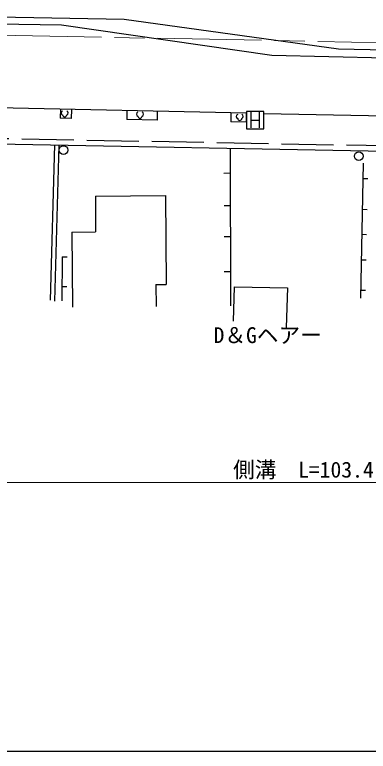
# Model space of a CAD drawing. Units: millimetres, scale not verified. Extents: x 40000 to 680000, y 20000 to 380000.
# Drawn here: x 216345 to 257157, y 205000 to 289896 of the extents above; entities that cross this region are included whole.
import ezdxf
from ezdxf.enums import TextEntityAlignment as Align

# ---------------------------------------------------------------- set-up
doc = ezdxf.new("R2010")
doc.units = ezdxf.units.MM
doc.header["$LTSCALE"] = 1000
doc.linetypes.add('CHAIN', pattern=[18.5, 12, -1.5, 3.5, -1.5])
doc.linetypes.add('DASHED', pattern=[7.5, 6, -1.5])
for name, color, linetype, lineweight in [('M-BGD', 7, 'Continuous', 25), ('M-BGD-EXST', 7, 'Continuous', 25), ('M-BMK', 2, 'CHAIN', 13), ('M-STR-HTXT', 7, 'Continuous', 13), ('M-STR-STRC', 7, 'Continuous', 25), ('M-TTL-BAND', 7, 'Continuous', 25)]:
    doc.layers.add(name, color=color, linetype=linetype, lineweight=lineweight)
doc.layers.add('M-BMK-HTXT', color=7, linetype='Continuous')
doc.styles.add('ＭＳ ゴシック', font='')
doc.styles.get('ＭＳ ゴシック').set_extended_font_data('MS Gothic')

msp = doc.modelspace()

# ---------------------------------------------------------------- linework, layer by layer
at = {"layer": 'M-BGD'}
for p, q in [((243094, 278533), (210080, 279245)), ((221618, 278996), (221596, 277981)), ((222884, 278969), (222863, 277954)), ((229298, 278831), (229276, 277816)), ((232796, 278755), (232774, 277740)), ((241296, 278572), (241274, 277557)), ((243069, 278534), (243047, 277519)), ((265911, 278042), (245094, 278490)), ((222863, 277954), (221596, 277981)), ((232774, 277740), (229276, 277816)), ((243047, 277519), (241274, 277557)), ((195315, 275359), (273947, 273897)), ((220921, 274883), (220441, 256996)), ((220985, 256882), (221463, 274873)), ((241195, 274506), (241256, 256353)), ((256579, 272796), (256269, 257233)), ((240500, 271652), (241204, 271655)), ((256543, 271015), (257086, 271004)), ((225652, 269000), (233754, 269064)), ((225652, 269000), (225684, 264872)), ((233754, 269064), (233835, 258819)), ((240513, 267920), (241217, 267922)), ((256473, 267474), (257016, 267464)), ((222950, 264850), (225684, 264872)), ((222950, 264850), (223018, 256195)), ((240525, 264328), (241229, 264330)), ((256416, 264589), (256958, 264578)), ((221816, 262002), (221766, 256907)), ((221816, 262002), (222388, 261996)), ((256357, 261653), (256900, 261642)), ((240538, 260292), (241242, 260295)), ((221782, 258565), (222354, 258559)), ((232646, 258810), (233835, 258819)), ((232646, 258810), (232667, 256271)), ((241611, 254589), (241730, 258519)), ((241730, 258519), (247828, 258399)), ((247828, 258399), (247685, 253838)), ((256288, 258163), (256831, 258152))]:
    msp.add_line(p, q, dxfattribs=at)
at = {"layer": 'M-BGD', "linetype": 'DASHED'}
msp.add_line((194664, 276005), (273958, 274530), dxfattribs=at)
at = {"layer": 'M-BGD-EXST'}
for p, q in [((243094, 278760), (243094, 276760)), ((245094, 278760), (243094, 278760)), ((243594, 278660), (243594, 276860)), ((244594, 276860), (244594, 278660)), ((245094, 276760), (245094, 278760)), ((243594, 277760), (244594, 277760)), ((243094, 276760), (245094, 276760))]:
    msp.add_line(p, q, dxfattribs=at)
for centre in [(221986, 274302), (256053, 273584)]:
    msp.add_circle(centre, 500, dxfattribs=at)
for centre, start, end in [((221952, 278582), 109.56481, 250.43519), ((222274, 278582), 289.56481, 70.43519), ((230655, 278432), 109.56481, 250.43519), ((230977, 278432), 289.56481, 70.43519), ((222113, 278366), 183.27315, 356.72685), ((230816, 278217), 183.27315, 356.72685), ((242162, 278173), 109.56481, 250.43519), ((242323, 277957), 183.27315, 356.72685), ((242484, 278173), 289.56481, 70.43519)]:
    msp.add_arc(centre, 243, start, end, dxfattribs=at)
at = {"layer": 'M-BMK'}
msp.add_line((263338, 286586), (164856, 288502), dxfattribs=at)
at = {"layer": 'M-STR-HTXT'}
msp.add_line((195266, 235996), (297062, 235996), dxfattribs=at)
at = {"layer": 'M-STR-STRC'}
for p, q in [((201912, 289896), (228963, 289398)), ((221734, 288697), (201234, 289045)), ((246033, 285198), (221734, 288697)), ((228963, 289398), (253722, 285959)), ((253722, 285959), (286049, 285360)), ((285816, 284239), (246033, 285198))]:
    msp.add_line(p, q, dxfattribs=at)
at = {"layer": 'M-TTL-BAND'}
msp.add_line((40000, 205000), (579000, 205000), dxfattribs=at)

# ---------------------------------------------------------------- texts
at = {"layer": 'M-BMK-HTXT', "style": 'ＭＳ ゴシック'}
msp.add_text('D＆Gヘアー', height=1833, dxfattribs=at).set_placement((245547, 251497), align=Align.BOTTOM_CENTER)
at = {"layer": 'M-STR-HTXT', "style": 'ＭＳ ゴシック'}
msp.add_text('側溝\u3000L=103.4', height=1833, dxfattribs=at).set_placement((249669, 235996), align=Align.BOTTOM_CENTER)

doc.saveas('drawing.dxf')
